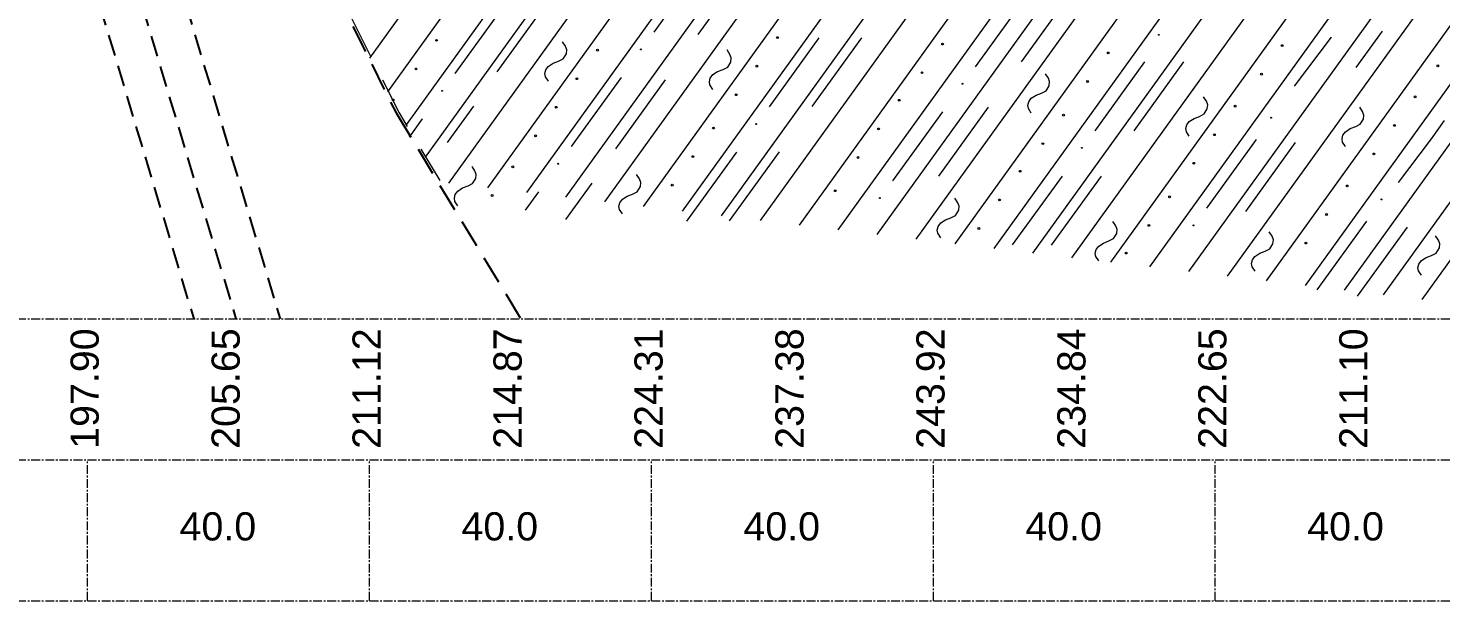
# Model space of a CAD drawing. Header units: inches. Extents: x 444671 to 463716, y 1783086 to 1794968.
# Drawn here: x 457732.1 to 457932.5, y 1788998.4 to 1789079.6 of the extents above; entities that cross this region are included whole.
import ezdxf
from ezdxf.enums import TextEntityAlignment as Align

# ---------------------------------------------------------------- set-up
doc = ezdxf.new("R2010")
doc.units = ezdxf.units.IN
doc.header["$MEASUREMENT"] = 0
for name, pattern in [('CENTER', [2, 1.25, -0.25, 0.25, -0.25]), ('DASHED', [0.75, 0.5, -0.25]), ('HIDDEN', [0.375, 0.25, -0.125])]:
    doc.linetypes.add(name, pattern=pattern)
for name, color, linetype, lineweight in [('dgay', 1, 'Continuous', 25), ('doi', 33, 'Continuous', 25), ('KYHIEU', 7, 'Continuous', 15), ('PEGCT', 7, 'Continuous', 15), ('Texdoi', 40, 'Continuous', 15), ('thoc', 252, 'Continuous', 13)]:
    doc.layers.add(name, color=color, linetype=linetype, lineweight=lineweight)
doc.layers.add('Tam', color=1, linetype='CENTER')
doc.styles.add('2', font='', dxfattribs={"height": 4})
doc.styles.add('25', font='', dxfattribs={"height": 5})
doc.styles.get('2').set_extended_font_data('.VnArial')
doc.styles.get('25').set_extended_font_data('.VnArial')

# ---------------------------------------------------------------- blocks, each defined once
blk = doc.blocks.new('A$C7D350064')
at = {"lineweight": 20}
for p, q in [((-971.83, 0), (75.99, 0)), ((-971.83, -20), (75.99, -20)), ((-971.83, -40), (75.99, -40))]:
    blk.add_line(p, q, dxfattribs=at)
for points in [[(-477.83, -40), (-477.83, -20)], [(-437.83, -40), (-437.83, -20)], [(-397.83, -40), (-397.83, -20)], [(-357.83, -40), (-357.83, -20)], [(-317.83, -40), (-317.83, -20)]]:
    blk.add_lwpolyline(points, dxfattribs=at)
at = {"layer": 'KYHIEU', "linetype": 'DASHED', "lineweight": 13, "ltscale": 15, "flags": 128}
blk.add_lwpolyline([(-505.34, 187.17), (-502.07, 182.22), (-495.74, 169.95), (-490.94, 156.11), (-478.84, 132.05), (-471.7, 117.39), (-463.17, 102.07), (-451.92, 75.2), (-445.17, 52.2), (-433.64, 29.18), (-427.84, 19.6)], dxfattribs=at)
at = {"layer": 'thoc'}
for points in [[(-437.78, 36.97), (-315.03, 207.29)], [(-435.23, 32.18), (-310.64, 205.06)], [(-432.61, 27.49), (-306.24, 202.83)], [(-429.91, 22.9), (-301.95, 200.46)], [(-426.57, 19.22), (-297.73, 198)], [(-421.04, 18.56), (-293.5, 195.53)], [(-415.52, 17.9), (-289.29, 193.05)], [(-409.99, 17.24), (-285.08, 190.58)], [(-404.47, 16.58), (-280.85, 188.11)], [(-398.95, 15.92), (-276.37, 186)], [(-393.42, 15.26), (-272.3, 183.33)], [(-387.9, 14.6), (-268.08, 180.85)], [(-382.37, 13.94), (-263.92, 178.3)], [(-376.85, 13.28), (-259.8, 175.7)], [(-371.33, 12.62), (-255.67, 173.09)], [(-365.8, 11.96), (-251.55, 170.49)], [(-360.28, 11.3), (-247.44, 167.87)], [(-354.75, 10.64), (-243.4, 165.15)], [(-349.23, 9.98), (-239.36, 162.43)], [(-343.71, 9.32), (-235.31, 159.72)], [(-338.18, 8.66), (-231.27, 157)], [(-332.66, 8), (-227.23, 154.28)], [(-327.13, 7.34), (-223.2, 151.55)], [(-321.61, 6.68), (-219.17, 148.81)], [(-316.08, 6.02), (-215.15, 146.07)], [(-310.56, 5.36), (-211.12, 143.34)], [(-305.04, 4.7), (-207.07, 140.63)], [(-299.51, 4.04), (-202.95, 138.02)], [(-293.99, 3.38), (-198.83, 135.41)], [(-288.46, 2.72), (-194.72, 132.8)], [(-390.44, 50.42), (-397.51, 40.63)], [(-384.15, 50.1), (-391.23, 40.31)], [(-338.33, 46.22), (-345.4, 36.43)], [(-418.64, 44.55), (-425.72, 34.76)], [(-412.68, 44.81), (-419.75, 35.03)], [(-344.82, 45.54), (-351.89, 35.75)], [(-294.18, 40.78), (-297.91, 35.62)], [(-412.46, 33.7), (-412.88, 34.33), (-412.95, 34.78), (-412.83, 35.3), (-412.47, 35.79), (-411.79, 36.23), (-411.01, 36.52), (-410.36, 36.85), (-409.91, 37.58), (-409.85, 38.16), (-410.04, 38.67), (-410.45, 39.28)], [(-389.11, 32.53), (-389.53, 33.16), (-389.6, 33.61), (-389.48, 34.14), (-389.12, 34.62), (-388.44, 35.06), (-387.66, 35.35), (-387.01, 35.69), (-386.56, 36.41), (-386.5, 36.99), (-386.69, 37.5), (-387.09, 38.12)], [(-374.07, 39.83), (-381.14, 30.04)], [(-368.01, 39.86), (-375.09, 30.08)], [(-301.41, 39.95), (-306.62, 32.97)], [(-327.86, 36.45), (-334.94, 26.67)], [(-322.33, 36.45), (-329.4, 26.66)], [(-402.15, 34.21), (-409.23, 24.42)], [(-343.94, 29.17), (-344.36, 29.8), (-344.44, 30.25), (-344.31, 30.78), (-343.95, 31.26), (-343.27, 31.7), (-342.5, 31.99), (-341.84, 32.32), (-341.39, 33.05), (-341.34, 33.63), (-341.52, 34.14), (-341.93, 34.75)], [(-395.87, 33.89), (-402.94, 24.1)], [(-423.09, 30.16), (-426.82, 25.01)], [(-321.52, 25.89), (-321.94, 26.52), (-322.01, 26.96), (-321.89, 27.49), (-321.53, 27.98), (-320.85, 28.42), (-320.07, 28.7), (-319.42, 29.04), (-318.97, 29.77), (-318.91, 30.34), (-319.1, 30.86), (-319.51, 31.47)], [(-430.36, 28.34), (-432.23, 25.75)], [(-356.53, 29.33), (-363.61, 19.54)], [(-350.04, 30.01), (-357.12, 20.22)], [(-299.36, 24.43), (-299.78, 25.06), (-299.85, 25.51), (-299.73, 26.04), (-299.37, 26.52), (-298.69, 26.96), (-297.91, 27.25), (-297.26, 27.59), (-296.8, 28.31), (-296.75, 28.89), (-296.94, 29.4), (-297.34, 30.01)], [(-285.35, 28.11), (-287.22, 25.52)], [(-312.03, 25.44), (-319.1, 15.66)], [(-306.5, 24.98), (-313.57, 15.19)], [(-287.22, 25.52), (-291.87, 19.32)], [(-385.78, 23.62), (-392.86, 13.83)], [(-379.73, 23.66), (-386.8, 13.87)], [(-425.3, 16.02), (-425.72, 16.65), (-425.79, 17.1), (-425.67, 17.63), (-425.31, 18.11), (-424.63, 18.55), (-423.85, 18.84), (-423.2, 19.18), (-422.75, 19.9), (-422.69, 20.48), (-422.88, 20.99), (-423.29, 21.61)], [(-401.95, 14.86), (-402.37, 15.48), (-402.44, 15.93), (-402.32, 16.46), (-401.96, 16.94), (-401.28, 17.39), (-400.5, 17.67), (-399.85, 18.01), (-399.4, 18.74), (-399.34, 19.31), (-399.53, 19.83), (-399.94, 20.44)], [(-339.58, 20.24), (-346.65, 10.46)], [(-334.05, 20.24), (-341.12, 10.45)], [(-406.29, 19.23), (-410.01, 14.08)], [(-413.87, 18), (-415.74, 15.41)], [(-356.79, 11.49), (-357.2, 12.12), (-357.28, 12.57), (-357.15, 13.1), (-356.79, 13.58), (-356.11, 14.02), (-355.34, 14.31), (-354.68, 14.65), (-354.23, 15.38), (-354.18, 15.95), (-354.36, 16.46), (-354.77, 17.08)], [(-334.36, 8.21), (-334.78, 8.84), (-334.86, 9.29), (-334.73, 9.81), (-334.37, 10.3), (-333.69, 10.74), (-332.92, 11.03), (-332.26, 11.36), (-331.81, 12.09), (-331.76, 12.67), (-331.94, 13.18), (-332.35, 13.79)], [(-312.2, 6.76), (-312.62, 7.38), (-312.69, 7.83), (-312.57, 8.36), (-312.21, 8.84), (-311.53, 9.29), (-310.75, 9.57), (-310.1, 9.91), (-309.65, 10.64), (-309.59, 11.21), (-309.78, 11.72), (-310.19, 12.34)], [(-296.36, 13.86), (-303.44, 4.08)], [(-290.61, 12.98), (-297.69, 3.19)], [(-288.58, 6.16), (-289, 6.78), (-289.08, 7.23), (-288.95, 7.76), (-288.59, 8.24), (-287.91, 8.69), (-287.14, 8.97), (-286.48, 9.31), (-286.03, 10.04), (-285.98, 10.61), (-286.16, 11.13), (-286.57, 11.74)]]:
    blk.add_lwpolyline(points, dxfattribs=at)
for centre, radius in [((-325.84, 40.26), 0.0638), ((-428.32, 39.49), 0.128), ((-405.48, 38.09), 0.128), ((-399.33, 38.2), 0.0638), ((-379.94, 39.87), 0.128), ((-356.52, 38.96), 0.128), ((-308.34, 38.74), 0.128), ((-333.02, 37.7), 0.128), ((-431.24, 35.43), 0.128), ((-408.41, 34.04), 0.128), ((-382.87, 35.82), 0.128), ((-359.45, 34.9), 0.128), ((-311.27, 34.69), 0.128), ((-286.25, 35.87), 0.128), ((-427.54, 32.33), 0.0638), ((-353.71, 33.33), 0.0638), ((-335.95, 33.64), 0.128), ((-434.48, 31.03), 0.128), ((-411.34, 29.99), 0.128), ((-385.8, 31.77), 0.128), ((-362.67, 30.98), 0.128), ((-315.03, 30.15), 0.128), ((-289.49, 31.48), 0.128), ((-339.38, 28.88), 0.128), ((-309.91, 28.51), 0.0638), ((-414.27, 25.94), 0.128), ((-389.03, 27.04), 0.128), ((-382.96, 27.61), 0.0638), ((-365.6, 26.92), 0.128), ((-317.96, 26.1), 0.128), ((-292.42, 27.42), 0.128), ((-342.31, 24.83), 0.128), ((-336.76, 24.24), 0.0638), ((-411.05, 21.99), 0.0638), ((-391.95, 22.99), 0.128), ((-368.53, 22.87), 0.128), ((-320.89, 22.05), 0.128), ((-295.35, 23.37), 0.128), ((-417.51, 21.54), 0.128), ((-345.53, 20.91), 0.128), ((-394.88, 18.94), 0.128), ((-371.75, 18.15), 0.128), ((-299.11, 18.83), 0.128), ((-420.43, 17.48), 0.128), ((-365.43, 17.12), 0.0638), ((-348.46, 16.85), 0.128), ((-324.32, 17.29), 0.128), ((-294.24, 16.93), 0.0638), ((-302.04, 14.78), 0.128), ((-351.39, 12.8), 0.128), ((-327.25, 13.24), 0.128), ((-320.92, 13.23), 0.0638), ((-304.97, 10.73), 0.128), ((-330.47, 9.31), 0.128)]:
    blk.add_circle(centre, radius, dxfattribs=at)
at = {"lineweight": 20, "style": '2'}
for p in [(-459.35, -29.45), (-419.35, -29.45), (-379.35, -29.45), (-339.35, -29.45), (-299.35, -29.45)]:
    blk.add_text('40.0', height=4, dxfattribs=at).set_placement(p, align=Align.MIDDLE_CENTER)
at = {"layer": 'PEGCT', "style": '25'}
for s, p in [('197.90', (-475.05, -9.91)), ('205.65', (-455.05, -9.91)), ('211.12', (-435.05, -9.91)), ('214.87', (-415.05, -9.91)), ('224.31', (-395.05, -9.91)), ('237.38', (-375.05, -9.91)), ('243.92', (-355.05, -9.91)), ('234.84', (-335.05, -9.91)), ('222.65', (-315.05, -9.91)), ('211.10', (-295.05, -9.91))]:
    blk.add_text(s, height=4, rotation=90, dxfattribs=at).set_placement(p, align=Align.BOTTOM_CENTER)
blk = doc.blocks.new('Ranh gioi DC va dut gay TKKT')
at = {"layer": 'dgay', "color": 250, "linetype": 'HIDDEN', "ltscale": 12}
for points in [[(-526.94, 119.74), (-470.89, -67)], [(-520.92, 119.64), (-464.9, -67)], [(-514.71, 119.83), (-458.63, -67)]]:
    blk.add_lwpolyline(points, dxfattribs=at)
at = {"layer": 'doi', "color": 250, "linetype": 'DASHED', "ltscale": 8}
blk.add_lwpolyline([(-518.9, 126.11), (-514.3, 120.84), (-510.59, 115.22), (-504.26, 102.95), (-499.46, 89.11), (-487.36, 65.05), (-480.22, 50.39), (-471.69, 35.07), (-460.44, 8.2), (-453.69, -14.8), (-442.17, -37.82), (-424.48, -67)], dxfattribs=at)

msp = doc.modelspace()

# ---------------------------------------------------------------- block references
at = {"layer": 'Tam'}
msp.add_blockref('A$C7D350064', (458218.363, 1789038.3548), dxfattribs=at)
at = {"layer": 'Texdoi'}
msp.add_blockref('Ranh gioi DC va dut gay TKKT', (458226.4703, 1789105.3548), dxfattribs=at)

doc.saveas('drawing.dxf')
